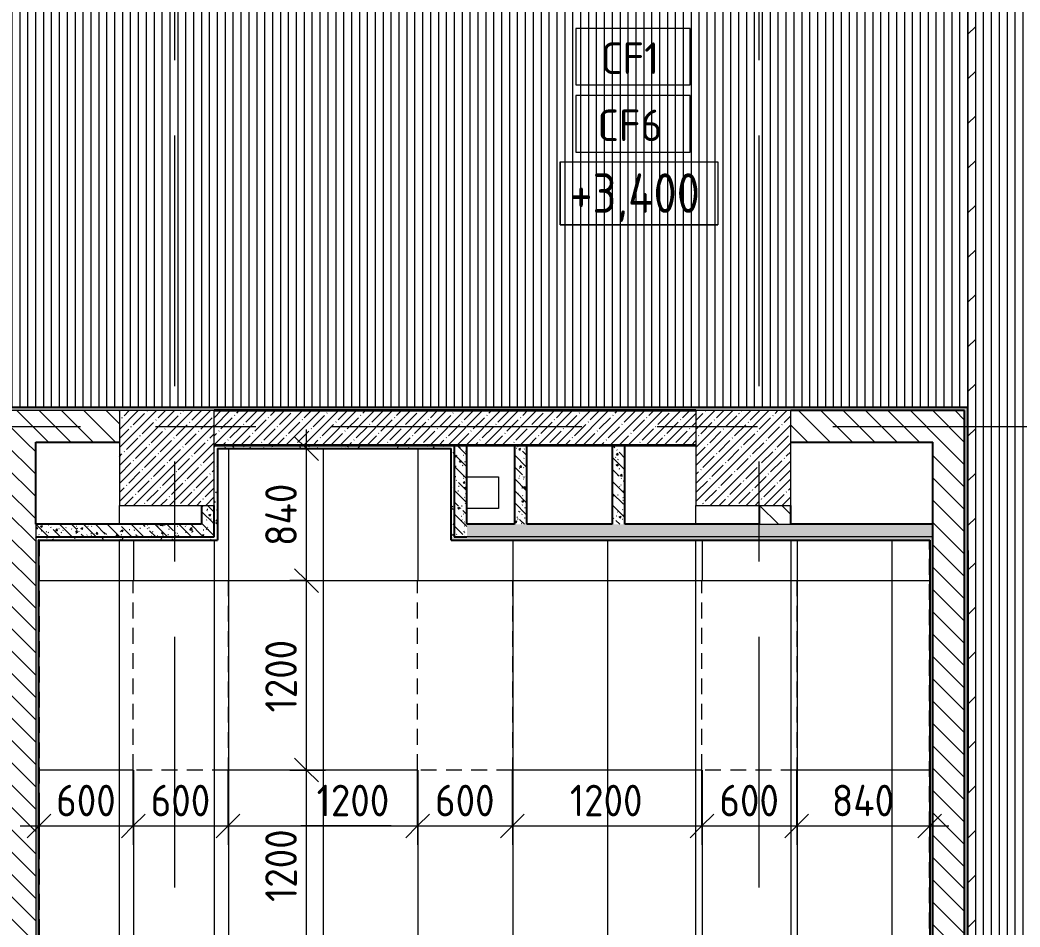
# Model space of a CAD drawing. Header units: millimetres. Extents: x -2911 to 191903, y -8553 to 29000.
# Drawn here: x 24930 to 31261, y 4630 to 10374 of the extents above; entities that cross this region are included whole.
import ezdxf

# ---------------------------------------------------------------- set-up
doc = ezdxf.new("R2010")
doc.units = ezdxf.units.MM
doc.linetypes.add('200_ШТРИХ__ш1_п0_6_', pattern=[160, 100, -60])
doc.linetypes.add('Осевая', pattern=[3175, 635, -476.25, 1587.5, -476.25])
for name, color, linetype, lineweight in [('A-ANNO-DIMS', 7, 'Continuous', 9), ('A-ANNO-DIMS-100', 7, 'Continuous', 9), ('A-CLNG', 7, 'Continuous', 9), ('A-CLNG-IDEN', 7, 'Continuous', 9), ('A-CLNG-PATT', 7, 'Continuous', 9), ('A-DETL', 7, 'Continuous', 9), ('A-DETL-MBND', 7, '200_ШТРИХ__ш1_п0_6_', 9), ('A-FLOR', 7, 'Continuous', 9), ('A-FLOR-PATT', 7, 'Continuous', 9), ('A-WALL', 7, 'Continuous', 9), ('G-ANNO-DIMS', 7, 'Continuous', 9), ('I-WALL', 7, 'Continuous', 9), ('S-COLS', 7, 'Continuous', 9), ('Оси-2', 7, 'Осевая', 9)]:
    doc.layers.add(name, color=color, linetype=linetype, lineweight=lineweight)
for name, color, linetype, lineweight, true_color in [('A-DETL-GENF-2', 7, 'Continuous', 9, 0x004000), ('A-WALL-1', 7, 'Continuous', 25, 0x3c3c3c), ('A-WALL-2', 7, 'Continuous', 35, 0x3c3c3c), ('A-WALL-FNSH-2', 7, 'Continuous', 13, 0x3c3c3c)]:
    doc.layers.add(name, color=color, linetype=linetype, lineweight=lineweight, true_color=true_color)
doc.styles.add('GOST Common', font='GOST_Common.ttf', dxfattribs={"width": 0.9, "height": 250})
doc.styles.add('GOST Common_1', font='GOST_Common.ttf', dxfattribs={"height": 200})
doc.styles.add('ISOCPEUR_1', font='isocpeur.ttf', dxfattribs={"width": 0.9, "height": 200})
doc.dimstyles.new('ISO-2_0_0_9К_Средний_округл2', dxfattribs={"dimscale": 304.8, "dimtxt": 199.196235, "dimasz": 0.492126, "dimexe": 0.393701, "dimexo": 0, "dimgap": 0, "dimtad": 1, "dimdec": 0, "dimrnd": 10, "dimzin": 0, "dimdsep": 46, "dimtxsty": 'ISOCPEUR_1', "dimblk1": 'OBLIQUE', "dimblk2": 'OBLIQUE', "dimsah": 1, "dimcen": 0.09, "dimdle": 0.393701, "dimazin": 0, "dimtfac": 1, "dimtdec": 4, "dimtix": 1, "dimtmove": 0, "dimatfit": 3, "dimfxl": 1, "dimtvp": 1, "dimtolj": 1, "dimtzin": 0, "dimarcsym": 2})
doc.dimstyles.new('ISO-2_0_0_9К_Средний_округл2_1', dxfattribs={"dimscale": 304.8, "dimtxt": 199.196235, "dimasz": 0.492126, "dimexe": 0.393701, "dimexo": 0, "dimgap": 0, "dimtad": 1, "dimdec": 0, "dimrnd": 10, "dimzin": 0, "dimdsep": 46, "dimtxsty": 'ISOCPEUR_1', "dimblk1": 'OBLIQUE', "dimblk2": 'OBLIQUE', "dimsah": 1, "dimcen": 0.09, "dimdle": 0.393701, "dimazin": 0, "dimtfac": 1, "dimtdec": 4, "dimtix": 1, "dimtmove": 1, "dimatfit": 3, "dimfxl": 1, "dimtvp": 1, "dimtolj": 1, "dimtzin": 0, "dimarcsym": 2})
pattern_1 = [(135, (0, 0), (-70.71068, -70.71068), [])]
pattern_2 = [(135, (0, 0), (-75.43415, -75.43415), [106.68, -17.78, 3.556, -17.78]), (135, (0, 75.39), (-75.43415, -75.43415), []), (50, (0, 0), (127.5292, -11.15758), [13.335, -146.685]), (355, (0, 0), (-24.66966, 133.74), [10.668, -117.348]), (100.451, (10.63, -0.93), (102.85973, 122.5818), [11.333, -124.663]), (46.184, (0, 35.56), (189.75516, -29.4304), [20.002, -220.027]), (96.636, (15.81, 33.1), (166.1822, 173.1996), [17, -186.995]), (351.184, (0, 35.56), (166.1839, 173.1976), [16.002, -176.022]), (21, (17.78, 26.67), (106.13027, -71.58603), [13.335, -146.685]), (326, (17.78, 26.67), (43.2619, 128.93175), [10.668, -117.348]), (71.451, (26.62, 20.7), (149.39198, 57.34505), [11.333, -124.663]), (37.5, (0, 0), (2.16223, 59.18836), [3.353, -112.573, 3.353, -115.773, -117.793]), (37.5, (0, 0), (2.16223, 59.18836), [-235.052, 3.353, -114.44]), (7.5, (0, 0), (46.77386, 70.12615), [3.353, -64.567, 3.353, -109.906, -44.894]), (7.5, (0, 0), (46.77386, 70.12615), [-181.178, 3.353, -41.542]), (327.5, (-39.65, 0), (94.91367, -4.01009), [3.353, -41.097, 3.353, -135.331, -184.023]), (327.5, (-39.65, 0), (94.91367, -4.01009), [-183.134, 3.353, -180.67]), (317.5, (-57.43, 0), (103.69057, 17.79882), [3.353, -54.432, 3.353, -88.748, -130.683]), (317.5, (-57.43, 0), (103.69057, 17.79882), [-149.885, 3.353, -127.33])]
pattern_3 = [(0, (0, 0), (121.92, 30.48), [10.058, -81.382, 10.058, -81.382, -487.68]), (0, (0, 0), (121.92, 30.48), [-182.88, 10.058, -172.822, 10.058, -81.382, -213.36]), (0, (0, 0), (121.92, 30.48), [-457.2, 10.058, -50.902, 10.058, -142.342]), (120, (45.72, 15.24), (-87.356454, 90.345817), [10.058, -81.382, 10.058, -81.382, -487.68]), (120, (45.72, 15.24), (-87.356454, 90.345817), [-182.88, 10.058, -172.822, 10.058, -81.382, -213.36]), (120, (45.72, 15.24), (-87.356454, 90.345817), [-457.2, 10.058, -50.902, 10.058, -142.342]), (240, (60.96, 76.2), (-34.563546, -120.825817), [10.058, -81.382, 10.058, -81.382, -487.68]), (240, (60.96, 76.2), (-34.563546, -120.825817), [-182.88, 10.058, -172.822, 10.058, -81.382, -213.36]), (240, (60.96, 76.2), (-34.563546, -120.825817), [-457.2, 10.058, -50.902, 10.058, -142.342])]
pattern_4 = [(270, (25051, 3224), (600, 4e-14), []), (0, (25051, 3224), (0, 1200), [])]

# ---------------------------------------------------------------- blocks, each defined once
blk = doc.blocks.new('BSC_Колонна _Прямоугольная - 600х600-23286269-План потолков с обозначением видов отделки и геометрии 2 этажа в осях 1-12')
at = {"layer": 'S-COLS'}
h = blk.add_hatch(dxfattribs=at)
h.set_pattern_fill('FP_1', color=256, style=0, pattern_type=2)
h.set_pattern_definition([(45, (-29509.74, -7600), (-57.02463, 57.02463), []), (45, (-29452.72, -7600), (-57.02463, 57.02463), [100.806, -20.161, 3.353, -16.808])])
h.paths.add_polyline_path([(-300, -300), (300, -300), (300, 300), (-300, 300), (-300, 167.3)])
for p, q in [((300, 300), (-300, 300)), ((-300, 300), (-300, -300)), ((300, -300), (300, 300)), ((-300, -300), (300, -300))]:
    blk.add_line(p, q, dxfattribs=at)
blk = doc.blocks.new('BSC_Колонна _Прямоугольная - 600х600-V5-План потолков с обозначением видов отделки и геометрии 2 этажа в осях 1-12')
at = {"layer": 'S-COLS'}
h = blk.add_hatch(dxfattribs=at)
h.set_pattern_fill('FP_5', color=256, style=0, pattern_type=2)
h.set_pattern_definition([(45, (-25860, -7600), (-57.02463, 57.02463), []), (45, (-25802.975, -7600), (-57.02463, 57.02463), [100.806, -20.161, 3.353, -16.808])])
h.paths.add_polyline_path([(-300, -300), (300, -300), (300, 300), (-300, 300), (-300, 167.3)])
for p, q in [((300, 300), (-300, 300)), ((-300, 300), (-300, -300)), ((300, -300), (300, 300)), ((-300, -300), (300, -300))]:
    blk.add_line(p, q, dxfattribs=at)
blk = doc.blocks.new('DIMBLOCK47-План потолков с обозначением видов отделки и геометрии 2 этажа в осях 1-12')
at = {"layer": 'A-ANNO-DIMS-100', "lineweight": 20}
for p, q in [((26744.2, 5624), (26669.2, 5699)), ((26744.2, 5624), (26819.2, 5549)), ((26744.2, 4424), (26669.2, 4499)), ((26744.2, 4424), (26819.2, 4349))]:
    blk.add_line(p, q, dxfattribs=at)
at = {"layer": 'A-ANNO-DIMS-100'}
for p, q in [((26638.2, 5624), (26864.2, 5624)), ((26744.2, 5624), (26638.2, 5624)), ((26744.2, 4424), (26744.2, 5624)), ((26638.2, 4424), (26864.2, 4424)), ((26744.2, 4424), (26638.2, 4424))]:
    blk.add_line(p, q, dxfattribs=at)
at = {"layer": 'A-ANNO-DIMS-100', "color": 0, "insert": (26483, 4788.4), "char_height": 200, "width": 565.411, "attachment_point": 1, "rotation": 90, "line_spacing_factor": 1.149209, "style": 'ISOCPEUR_1'}
blk.add_mtext('1200', dxfattribs=at)
blk = doc.blocks.new('_Oblique')
at = {"color": 0, "linetype": 'ByBlock', "lineweight": -2}
blk.add_line((-0.5, -0.5), (0.5, 0.5), dxfattribs=at)
blk = doc.blocks.new('DIMBLOCK48-План потолков с обозначением видов отделки и геометрии 2 этажа в осях 1-12')
at = {"layer": 'A-ANNO-DIMS-100', "lineweight": 20}
for p, q in [((26744.2, 6824), (26669.2, 6899)), ((26744.2, 6824), (26819.2, 6749)), ((26744.2, 5624), (26669.2, 5699)), ((26744.2, 5624), (26819.2, 5549))]:
    blk.add_line(p, q, dxfattribs=at)
at = {"layer": 'A-ANNO-DIMS-100'}
for p, q in [((26638.2, 6824), (26864.2, 6824)), ((26744.2, 6824), (26638.2, 6824)), ((26744.2, 5624), (26744.2, 6824)), ((26638.2, 5624), (26864.2, 5624)), ((26744.2, 5624), (26638.2, 5624))]:
    blk.add_line(p, q, dxfattribs=at)
at = {"layer": 'A-ANNO-DIMS-100', "color": 0, "insert": (26483, 5988.4), "char_height": 200, "width": 565.411, "attachment_point": 1, "rotation": 90, "line_spacing_factor": 1.149209, "style": 'ISOCPEUR_1'}
blk.add_mtext('1200', dxfattribs=at)
blk = doc.blocks.new('DIMBLOCK49-План потолков с обозначением видов отделки и геометрии 2 этажа в осях 1-12')
at = {"layer": 'A-ANNO-DIMS-100', "lineweight": 20}
for p, q in [((26744.2, 7660), (26669.2, 7735)), ((26744.2, 7660), (26819.2, 7585)), ((26744.2, 6824), (26669.2, 6899)), ((26744.2, 6824), (26819.2, 6749))]:
    blk.add_line(p, q, dxfattribs=at)
at = {"layer": 'A-ANNO-DIMS-100'}
for p, q in [((26744.2, 6824), (26744.2, 7780)), ((26638.2, 7660), (26864.2, 7660)), ((26744.2, 7660), (26638.2, 7660)), ((26638.2, 6824), (26864.2, 6824)), ((26744.2, 6824), (26638.2, 6824))]:
    blk.add_line(p, q, dxfattribs=at)
at = {"layer": 'A-ANNO-DIMS-100', "color": 0, "insert": (26483, 7042.8), "char_height": 200, "width": 478.071, "attachment_point": 1, "rotation": 90, "line_spacing_factor": 1.149209, "style": 'ISOCPEUR_1'}
blk.add_mtext('840', dxfattribs=at)
blk = doc.blocks.new('М_потолков - Марка_ Имя типа-25382930-План потолков с обозначением видов отделки и геометрии 2 этажа в осях 1-12')
at = {"layer": 'A-CLNG-IDEN'}
for p, q in [((3.625, 1.984375), (-3.625, 1.984375)), ((-3.625, 1.984375), (-3.625, -1.59375)), ((3.625, -1.59375), (3.625, 1.984375)), ((-3.625, -1.59375), (3.625, -1.59375))]:
    blk.add_line(p, q, dxfattribs=at)
blk = doc.blocks.new('Высотные отметки - 10х4_h_-17668695-План потолков с обозначением видов отделки и геометрии 2 этажа в осях 1-12')
at = {"layer": 'G-ANNO-DIMS'}
for p, q in [((-5, 4), (-5, 0)), ((5, 4), (-5, 4)), ((5, 4), (-5, 4)), ((-5, 4), (-5, 0)), ((5, 4), (5, 0)), ((5, 0), (5, 4)), ((5, 0), (-5, 0)), ((-5, 0), (5, 0))]:
    blk.add_line(p, q, dxfattribs=at)
blk = doc.blocks.new('DIMBLOCK71-План потолков с обозначением видов отделки и геометрии 2 этажа в осях 1-12')
at = {"layer": 'A-ANNO-DIMS-100'}
for p, q in [((25647.3, 5624.1), (25647.3, 5149.5)), ((25647.3, 5269.5), (25647.3, 5624.1)), ((25051, 5375.6), (25051, 5149.5)), ((25051, 5269.5), (25051, 5375.6)), ((24931, 5269.5), (25647.3, 5269.5))]:
    blk.add_line(p, q, dxfattribs=at)
at = {"layer": 'A-ANNO-DIMS-100', "lineweight": 20}
for p, q in [((25051, 5269.5), (25126, 5344.5)), ((25647.3, 5269.5), (25722.3, 5344.5)), ((25051, 5269.5), (24976, 5194.5)), ((25647.3, 5269.5), (25572.3, 5194.5))]:
    blk.add_line(p, q, dxfattribs=at)
at = {"layer": 'A-ANNO-DIMS-100', "color": 0, "insert": (25159.5, 5530.8), "char_height": 200, "width": 455.087, "attachment_point": 1, "line_spacing_factor": 1.149209, "style": 'ISOCPEUR_1'}
blk.add_mtext('600', dxfattribs=at)
blk = doc.blocks.new('DIMBLOCK72-План потолков с обозначением видов отделки и геометрии 2 этажа в осях 1-12')
at = {"layer": 'A-ANNO-DIMS-100'}
for p, q in [((25647.3, 5624.1), (25647.3, 5149.5)), ((25647.3, 5269.5), (25647.3, 5624.1)), ((26247.3, 5624.1), (26247.3, 5149.5)), ((26247.3, 5269.5), (26247.3, 5624.1)), ((25647.3, 5269.5), (26247.3, 5269.5))]:
    blk.add_line(p, q, dxfattribs=at)
at = {"layer": 'A-ANNO-DIMS-100', "lineweight": 20}
for p, q in [((25647.3, 5269.5), (25722.3, 5344.5)), ((26247.3, 5269.5), (26322.3, 5344.5)), ((25647.3, 5269.5), (25572.3, 5194.5)), ((26247.3, 5269.5), (26172.3, 5194.5))]:
    blk.add_line(p, q, dxfattribs=at)
at = {"layer": 'A-ANNO-DIMS-100', "color": 0, "insert": (25757.7, 5530.8), "char_height": 200, "width": 455.087, "attachment_point": 1, "line_spacing_factor": 1.149209, "style": 'ISOCPEUR_1'}
blk.add_mtext('600', dxfattribs=at)
blk = doc.blocks.new('DIMBLOCK73-План потолков с обозначением видов отделки и геометрии 2 этажа в осях 1-12')
at = {"layer": 'A-ANNO-DIMS-100'}
for p, q in [((26247.3, 5624.1), (26247.3, 5149.5)), ((26247.3, 5269.5), (26247.3, 5624.1)), ((27447.3, 5624.1), (27447.3, 5149.5)), ((27447.3, 5269.5), (27447.3, 5624.1)), ((26247.3, 5269.5), (27447.3, 5269.5)), ((26708.4, 5269.5), (26847.3, 5269.5)), ((27279.6, 5269.5), (26708.4, 5269.5))]:
    blk.add_line(p, q, dxfattribs=at)
at = {"layer": 'A-ANNO-DIMS-100', "lineweight": 20}
for p, q in [((26247.3, 5269.5), (26322.3, 5344.5)), ((27447.3, 5269.5), (27522.3, 5344.5)), ((26247.3, 5269.5), (26172.3, 5194.5)), ((27447.3, 5269.5), (27372.3, 5194.5))]:
    blk.add_line(p, q, dxfattribs=at)
at = {"layer": 'A-ANNO-DIMS-100', "color": 0, "insert": (26808.4, 5530.8), "char_height": 200, "width": 565.411, "attachment_point": 1, "line_spacing_factor": 1.149209, "style": 'ISOCPEUR_1'}
blk.add_mtext('1200', dxfattribs=at)
blk = doc.blocks.new('DIMBLOCK74-План потолков с обозначением видов отделки и геометрии 2 этажа в осях 1-12')
at = {"layer": 'A-ANNO-DIMS-100'}
for p, q in [((27447.3, 5624.1), (27447.3, 5149.5)), ((27447.3, 5269.5), (27447.3, 5624.1)), ((28047.3, 5624.1), (28047.3, 5149.5)), ((28047.3, 5269.5), (28047.3, 5624.1)), ((27447.3, 5269.5), (28047.3, 5269.5))]:
    blk.add_line(p, q, dxfattribs=at)
at = {"layer": 'A-ANNO-DIMS-100', "lineweight": 20}
for p, q in [((27447.3, 5269.5), (27522.3, 5344.5)), ((28047.3, 5269.5), (28122.3, 5344.5)), ((27447.3, 5269.5), (27372.3, 5194.5)), ((28047.3, 5269.5), (27972.3, 5194.5))]:
    blk.add_line(p, q, dxfattribs=at)
at = {"layer": 'A-ANNO-DIMS-100', "color": 0, "insert": (27557.7, 5530.8), "char_height": 200, "width": 455.087, "attachment_point": 1, "line_spacing_factor": 1.149209, "style": 'ISOCPEUR_1'}
blk.add_mtext('600', dxfattribs=at)
blk = doc.blocks.new('DIMBLOCK75-План потолков с обозначением видов отделки и геометрии 2 этажа в осях 1-12')
at = {"layer": 'A-ANNO-DIMS-100'}
for p, q in [((28047.3, 5624.1), (28047.3, 5149.5)), ((28047.3, 5269.5), (28047.3, 5624.1)), ((29247.3, 5624.1), (29247.3, 5149.5)), ((29247.3, 5269.5), (29247.3, 5624.1)), ((28047.3, 5269.5), (29247.3, 5269.5))]:
    blk.add_line(p, q, dxfattribs=at)
at = {"layer": 'A-ANNO-DIMS-100', "lineweight": 20}
for p, q in [((28047.3, 5269.5), (28122.3, 5344.5)), ((29247.3, 5269.5), (29322.3, 5344.5)), ((28047.3, 5269.5), (27972.3, 5194.5)), ((29247.3, 5269.5), (29172.3, 5194.5))]:
    blk.add_line(p, q, dxfattribs=at)
at = {"layer": 'A-ANNO-DIMS-100', "color": 0, "insert": (28411.7, 5530.8), "char_height": 200, "width": 565.411, "attachment_point": 1, "line_spacing_factor": 1.149209, "style": 'ISOCPEUR_1'}
blk.add_mtext('1200', dxfattribs=at)
blk = doc.blocks.new('DIMBLOCK76-План потолков с обозначением видов отделки и геометрии 2 этажа в осях 1-12')
at = {"layer": 'A-ANNO-DIMS-100'}
for p, q in [((29247.3, 5624.1), (29247.3, 5149.5)), ((29247.3, 5269.5), (29247.3, 5624.1)), ((29847.3, 5624.1), (29847.3, 5149.5)), ((29847.3, 5269.5), (29847.3, 5624.1)), ((29247.3, 5269.5), (29847.3, 5269.5))]:
    blk.add_line(p, q, dxfattribs=at)
at = {"layer": 'A-ANNO-DIMS-100', "lineweight": 20}
for p, q in [((29247.3, 5269.5), (29322.3, 5344.5)), ((29847.3, 5269.5), (29922.3, 5344.5)), ((29247.3, 5269.5), (29172.3, 5194.5)), ((29847.3, 5269.5), (29772.3, 5194.5))]:
    blk.add_line(p, q, dxfattribs=at)
at = {"layer": 'A-ANNO-DIMS-100', "color": 0, "insert": (29357.7, 5530.8), "char_height": 200, "width": 455.087, "attachment_point": 1, "line_spacing_factor": 1.149209, "style": 'ISOCPEUR_1'}
blk.add_mtext('600', dxfattribs=at)
blk = doc.blocks.new('DIMBLOCK77-План потолков с обозначением видов отделки и геометрии 2 этажа в осях 1-12')
at = {"layer": 'A-ANNO-DIMS-100'}
for p, q in [((29847.3, 5624.1), (29847.3, 5149.5)), ((29847.3, 5269.5), (29847.3, 5624.1)), ((30690, 5375.6), (30690, 5149.5)), ((30690, 5269.5), (30690, 5375.6)), ((29847.3, 5269.5), (30810, 5269.5))]:
    blk.add_line(p, q, dxfattribs=at)
at = {"layer": 'A-ANNO-DIMS-100', "lineweight": 20}
for p, q in [((29847.3, 5269.5), (29922.3, 5344.5)), ((30690, 5269.5), (30765, 5344.5)), ((29847.3, 5269.5), (29772.3, 5194.5)), ((30690, 5269.5), (30615, 5194.5))]:
    blk.add_line(p, q, dxfattribs=at)
at = {"layer": 'A-ANNO-DIMS-100', "color": 0, "insert": (30069.5, 5530.8), "char_height": 200, "width": 478.071, "attachment_point": 1, "line_spacing_factor": 1.149209, "style": 'ISOCPEUR_1'}
blk.add_mtext('840', dxfattribs=at)

msp = doc.modelspace()

# ---------------------------------------------------------------- hatches: boundary and pattern name
at = {"layer": 'A-CLNG-PATT'}
h = msp.add_hatch(dxfattribs=at)
h.set_pattern_fill('FP_51', color=256, style=0, pattern_type=2)
h.set_pattern_definition([(90, (29280.914, 12844.014), (-50, 3e-15), [])])
h.paths.add_polyline_path([(31194.7, 141), (31194.8, 141), (31194.7, 176.4), (31330, 141), (32989, 141), (32989, 521), (33631, 521), (33631, 141), (35469, 141), (35469, 521), (35911, 521), (35911, 141), (37969, 141), (37969, 421), (38249, 421), (38249, 5249), (37189, 5249), (37189, 7921), (38490, 7921), (38490, 10679), (37969, 10679), (37969, 11221), (38249, 11221), (38249, 14980), (34231, 14980), (34231, 13759), (20231, 13759), (20231, 10880), (20250, 10880), (20250, 7921), (30931, 7921), (30931, 535.4), (30966.1, 404.8), (30931, 404.7), (30931, 141), (30980.9, 141)])
h.paths.add_polyline_path([(33310, 7089.7), (33226.1, 7097), (33150, 7115.7), (33076.9, 7146.2), (33010, 7187.3), (32945.2, 7243.8), (32894.7, 7304.1), (32854.7, 7370), (32823.3, 7448.3), (32805.7, 7524), (32799.9, 7601.7), (32807, 7683.9), (32825.7, 7760), (32856.2, 7833.1), (32898, 7900.9), (32949.9, 7961.4), (33015.6, 8016.2), (33082.3, 8056.3), (33157.6, 8086.6), (33233.6, 8104.3), (33311.6, 8110.1), (33393.9, 8103), (33470, 8084.3), (33546.9, 8051.4), (33613.1, 8010.1), (33673.8, 7957.3), (33726.5, 7894), (33766.5, 7827.3), (33795.9, 7755), (33814.1, 7678.9), (33820.3, 7600), (33813, 7516.1), (33794.3, 7440), (33763.8, 7366.9), (33722, 7299.1), (33665.4, 7234.6), (33606.1, 7184.9), (33539.6, 7144.5), (33467.4, 7114.6), (33382.8, 7095.5), (33310.5, 7089.8)])
h.paths.add_polyline_path([(33310, 7090.7), (33391.3, 7097.4), (33467.7, 7115.8), (33546.5, 7149.5), (33612.6, 7190.8), (33671.7, 7241.8), (33723.3, 7302.8), (33766.4, 7375.2), (33795.6, 7447.7), (33813.3, 7524), (33819.2, 7600.9), (33812.9, 7680.2), (33794.2, 7757.7), (33763.5, 7831.7), (33721.1, 7900.4), (33664.5, 7964.9), (33608.7, 8012.4), (33534.4, 8056.6), (33463.3, 8085.3), (33382.8, 8103.5), (33308.9, 8109.2), (33230.2, 8103), (33152.3, 8084.2), (33078.3, 8053.5), (33010, 8011.4), (32949.2, 7959.3), (32894.4, 7893.5), (32854.2, 7826.3), (32824.7, 7753.4), (32806.9, 7678.1), (32800.7, 7600), (32808.5, 7514.2), (32826.1, 7441.6), (32856.5, 7368.3), (32898.5, 7300.1), (32950.7, 7239.2), (33013.4, 7186.3), (33082.9, 7144.6), (33158.8, 7114.2), (33235.1, 7096.6), (33309.5, 7090.8)])
h.paths.add_polyline_path([(33310, 7100), (33230.2, 7106.5), (33152.3, 7125.8), (33077.1, 7158.1), (33010.7, 7200.1), (32956.4, 7246.4), (32902, 7311.7), (32863.3, 7375.9), (32834.4, 7445.9), (32816.1, 7522.1), (32810, 7600), (32816.5, 7679.7), (32835.7, 7757.4), (32867.1, 7831.2), (32910.1, 7899.3), (32956.4, 7953.6), (33020.4, 8007.1), (33083, 8045.5), (33155.5, 8075.5), (33231.8, 8093.8), (33310, 8100), (33389.8, 8093.5), (33467.7, 8074.2), (33541.7, 8042.6), (33609.3, 7999.9), (33664.5, 7952.4), (33714.5, 7893.9), (33757.8, 7821.5), (33785.5, 7754.5), (33803.8, 7678.2), (33810, 7599.9), (33803.5, 7520.3), (33783.9, 7441.5), (33752.9, 7368.8), (33709.9, 7300.7), (33663.6, 7246.4), (33603.9, 7195.5), (33534.4, 7153.4), (33458.2, 7123), (33382.8, 7105.7), (33310.1, 7100)])
at = {"layer": 'A-DETL-GENF-2'}
h = msp.add_hatch(dxfattribs=at)
h.set_pattern_fill('FP_56', color=256, style=0, pattern_type=2)
h.set_pattern_definition([(45, (0, 0), (-141.4214, 141.4214), [])])
h.paths.add_polyline_path([(30966.1, 140), (30980.9, 140), (30980.9, 13780), (30931, 13780), (30931, 535.4), (30966.1, 404.8), (30931, 404.7), (30931, 140)])
at = {"layer": 'A-DETL-MBND'}
h = msp.add_hatch(dxfattribs=at)
h.set_pattern_fill('FP_45', color=256, style=0, pattern_type=2)
h.set_pattern_definition(pattern_4)
h.paths.add_polyline_path([(30047.6, 521), (30690, 521), (30690, 7080), (29809.7, 7080), (29809.7, 6824.1), (29847.3, 6824.1), (29847.3, 5624.1), (29809.7, 5624.1), (29809.7, 4424.1), (29847.3, 4424.1), (29847.3, 3224.1), (29809.7, 3224.1), (29809.7, 2024.1), (29847.3, 2024.1), (29847.3, 824.1), (29809.7, 824.1), (29809.7, 521), (29830.7, 521)])
h.paths.add_polyline_path([(28834.9, 521), (29209.7, 521), (29209.7, 7080), (27660, 7080), (27659, 7660), (26180, 7659), (26180, 7080), (26160, 7080), (26160, 6824.1), (26247.3, 6824.1), (26247.3, 5624.1), (26160, 5624.1), (26160, 4424.1), (26247.3, 4424.1), (26247.3, 3224.1), (26160, 3224.1), (26160, 2024.1), (26247.3, 2024.1), (26247.3, 824.1), (26160, 824.1), (26160, 521), (26430, 521)])
h.paths.add_polyline_path([(25560, 521), (25560, 7080), (25050, 7080), (25050.8, 1224), (25087.1, 1088.8), (25050, 1088.7), (25050, 521), (25196.5, 521)])
h.paths.add_polyline_path([(25315.8, 787.9), (25315.7, 860.4), (25450.1, 824)])
h.paths.add_polyline_path([(28047.3, 824.1), (27447.3, 824.1), (27447.3, 2024.1), (28047.3, 2024.1)])
h.paths.add_polyline_path([(28047.3, 3224.1), (27447.3, 3224.1), (27447.3, 4424.1), (28047.3, 4424.1), (28047.3, 3845.2)])
h.paths.add_polyline_path([(27447.3, 5624.1), (27447.3, 6824.1), (28047.3, 6824.1), (28047.3, 5624.1)])
h = msp.add_hatch(dxfattribs=at)
h.set_pattern_fill('FP_45', color=256, style=0, pattern_type=2)
h.set_pattern_definition(pattern_4)
h.paths.add_polyline_path([(29809.7, 521), (29809.7, 824.1), (29247.3, 824.1), (29247.3, 2024.1), (29809.7, 2024.1), (29809.7, 3224.1), (29247.3, 3224.1), (29247.3, 4424.1), (29809.7, 4424.1), (29809.7, 5624.1), (29247.3, 5624.1), (29247.3, 6824.1), (29809.7, 6824.1), (29809.7, 7080), (29209.7, 7080), (29209.7, 521), (29211.6, 521)])
h.paths.add_polyline_path([(25561.9, 521), (26160, 521), (26160, 824.1), (25647.3, 824.1), (25647.3, 2024.1), (26160, 2024.1), (26160, 3224.1), (25647.3, 3224.1), (25647.3, 4424.1), (26160, 4424.1), (26160, 5624.1), (25647.3, 5624.1), (25647.3, 6824.1), (26160, 6824.1), (26160, 7080), (25560, 7080), (25560, 521)])
at = {"layer": 'A-FLOR-PATT'}
h = msp.add_hatch(color=256, dxfattribs=at)
h.paths.add_polyline_path([(33631, 140), (33631, 141), (33630, 521), (33630, 520), (33630, 140)])
h.paths.add_polyline_path([(37324.3, 140), (37970, 141), (37970, 420), (38250, 421), (38249, 5250), (37190, 5250), (37190, 7920), (37189, 7920), (37190, 5249), (38249, 5249), (38249, 421), (37969, 420), (37969, 141), (35911, 141), (35910, 521), (35910, 519.9), (35911, 140), (36186.5, 140)])
h.paths.add_polyline_path([(32990, 140), (32990, 520), (32989, 520), (32989, 141), (32989.9, 140)])
h.paths.add_polyline_path([(30930, 140), (30931, 141), (30930, 140.8)])
h.paths.add_polyline_path([(30931, 535.4), (30931, 7921), (30930, 7920), (30930, 539.1)])
h.paths.add_polyline_path([(33010, 7200.7), (33010, 7201), (33002.5, 7207.1)])
h.paths.add_polyline_path([(33610, 7300.1), (33618.4, 7307.6), (33663.3, 7363.8), (33698.1, 7426.8), (33721.8, 7494.8), (33733.6, 7565.8), (33732.9, 7640.2), (33720.9, 7708.7), (33696.6, 7776.5), (33661.3, 7839.2), (33615.9, 7895.1), (33610, 7900), (33610, 7307.6)])
h.paths.add_polyline_path([(33010, 7301.1), (33009.9, 7898.9), (32979.1, 7866.7), (32938.8, 7807), (32909.2, 7741.4), (32890.8, 7668.6), (32884.7, 7600), (32810, 7599.8), (32810.3, 7595.7), (32885, 7596.4), (32892.4, 7522.1), (32910.4, 7455.2), (32940.6, 7389.8), (32983.5, 7328.3), (33007, 7304.1)])
h.paths.add_polyline_path([(20010, 7920), (20093, 7921), (20093, 10880), (19989, 10879), (19989, 8313.4), (19990.8, 8320), (20027.1, 8184.8), (19989, 8184.7), (19989, 7921), (19989, 7920)])
h.paths.add_polyline_path([(20110, 7920), (20150, 7921), (20150, 7930), (20110, 7930), (20110, 7920.4)])
h.paths.add_polyline_path([(130, 8520), (131, 8521), (131, 10599), (130, 10599), (130, 8521)])
h.paths.add_polyline_path([(38270, 10679), (37970, 10680), (37970.5, 11220), (38250, 11221), (38249, 11221), (37969, 11220), (37970, 10679), (37994.1, 10679)])
h.paths.add_polyline_path([(20110, 10870), (20150, 10870), (20150, 10880), (20110, 10879)])
h.paths.add_polyline_path([(13690.3, 10879), (13690.3, 10897.8), (13674.3, 10897.8), (13675.1, 10879)])
h.paths.add_polyline_path([(940.9, 10879), (4281, 10880), (4280, 10880), (546, 10879)])
h.paths.add_polyline_path([(6780, 10880), (6781, 10880), (6780, 10897.8)])
h.paths.add_polyline_path([(20230, 10880), (20231, 10880), (20231, 13759), (20230, 13759), (20230, 10890)])
h.paths.add_polyline_path([(13674.3, 11397.8), (13690.3, 11397.8), (13690.3, 14600), (13674.3, 14600), (13674.3, 11421)])
h.paths.add_polyline_path([(4280, 11397.8), (4281, 11397.8), (4281, 13999), (6781, 14000), (6780, 14000), (4280, 13999), (4280, 11421)])
h.paths.add_polyline_path([(6781, 11397.8), (6780, 11421), (6780, 11420), (6780, 11397.8)])
h.paths.add_polyline_path([(34231, 13759), (34230, 13760), (34230, 13759)])
h.paths.add_polyline_path([(34231, 17850), (34230, 17871), (33631, 17872.1), (33632, 17870), (34230, 17869.5), (34230, 17850)])
h.paths.add_polyline_path([(34561, 23379), (37640, 23379), (37640, 23400), (37630, 23399), (37630, 23380), (34561, 23380)])
at = {"layer": 'I-WALL'}
h = msp.add_hatch(dxfattribs=at)
h.set_pattern_fill('FP_40', color=256, style=0, pattern_type=2)
h.set_pattern_definition(pattern_3)
h.paths.add_polyline_path([(30930, 7900), (30930, 7920), (20210, 7920), (20210, 7900), (30910, 7900)])
h = msp.add_hatch(dxfattribs=at)
h.set_pattern_fill('FP_8', color=256, style=0, pattern_type=2)
h.set_pattern_definition(pattern_1)
h.paths.add_polyline_path([(24830, 7700), (25560, 7700), (25560, 7900), (22510, 7900), (22510, 7700), (24810, 7700)])
h = msp.add_hatch(dxfattribs=at)
h.set_pattern_fill('FP_11', color=256, style=0, pattern_type=2)
h.set_pattern_definition([(45, (0, 0), (-57.02463, 57.02463), []), (45, (57.025, 0), (-57.02463, 57.02463), [100.806, -20.161, 3.353, -16.808])])
h.paths.add_polyline_path([(28140, 7680), (29209.7, 7680), (29209.7, 7900), (26160, 7900), (26160, 7680), (28060, 7680)])
h = msp.add_hatch(dxfattribs=at)
h.set_pattern_fill('FP_8', color=256, style=0, pattern_type=2)
h.set_pattern_definition(pattern_1)
h.paths.add_polyline_path([(30710, 7700), (30910, 7700), (30910, 7900), (29809.7, 7900), (29809.7, 7700)])
h = msp.add_hatch(dxfattribs=at)
h.set_pattern_fill('FP_40', color=256, style=0, pattern_type=2)
h.set_pattern_definition(pattern_3)
h.paths.add_polyline_path([(30910, 120), (30930, 120), (30930, 404.8), (30910, 404.7)])
h.paths.add_polyline_path([(30910, 466.1), (30930, 540), (30930, 7900), (30910, 7900), (30910, 540)])
h = msp.add_hatch(dxfattribs=at)
h.set_pattern_fill('FP_8', color=256, style=0, pattern_type=2)
h.set_pattern_definition(pattern_1)
h.paths.add_polyline_path([(24830, 100), (25030, 100), (25030, 1088.8), (25014.6, 1088.7), (25030, 1146.3), (25030, 7700), (24830, 7700), (24830, 140)])
h = msp.add_hatch(dxfattribs=at)
h.set_pattern_fill('FP_40', color=256, style=0, pattern_type=2)
h.set_pattern_definition(pattern_3)
h.paths.add_polyline_path([(26180, 7080), (26180, 7680), (26160, 7680), (26160, 7080)])
h = msp.add_hatch(dxfattribs=at)
h.set_pattern_fill('FP_40', color=256, style=0, pattern_type=2)
h.set_pattern_definition(pattern_3)
h.paths.add_polyline_path([(27660, 7660), (27660, 7680), (26180, 7680), (26180, 7660), (27659, 7660)])
h = msp.add_hatch(dxfattribs=at)
h.set_pattern_fill('FP_40', color=256, style=0, pattern_type=2)
h.set_pattern_definition(pattern_3)
h.paths.add_polyline_path([(27660, 7100), (27680, 7100), (27680, 7680), (27660, 7680), (27660, 7277)])
h = msp.add_hatch(dxfattribs=at)
h.set_pattern_fill('FP_18', color=256, style=0, pattern_type=2)
h.set_pattern_definition(pattern_2)
h.paths.add_polyline_path([(27760, 7100), (27760, 7680), (27680, 7680), (27680, 7100)])
h = msp.add_hatch(dxfattribs=at)
h.set_pattern_fill('FP_18', color=256, style=0, pattern_type=2)
h.set_pattern_definition(pattern_2)
h.paths.add_polyline_path([(28140, 7180), (28140, 7680), (28060, 7680), (28060, 7180)])
h = msp.add_hatch(dxfattribs=at)
h.set_pattern_fill('FP_18', color=256, style=0, pattern_type=2)
h.set_pattern_definition(pattern_2)
h.paths.add_polyline_path([(28759.7, 7180), (28759.7, 7680), (28679.7, 7680), (28679.7, 7180)])
h = msp.add_hatch(dxfattribs=at)
h.set_pattern_fill('FP_8', color=256, style=0, pattern_type=2)
h.set_pattern_definition(pattern_1)
h.paths.add_polyline_path([(30910, 120), (30910, 404.8), (30893.6, 404.7), (30910, 466.1), (30910, 7700), (30710, 7700), (30710, 120)])
h = msp.add_hatch(dxfattribs=at)
h.set_pattern_fill('FP_18', color=256, style=0, pattern_type=2)
h.set_pattern_definition(pattern_2)
h.paths.add_polyline_path([(26160, 7100), (26160, 7300), (26080, 7300), (26080, 7100)])
h = msp.add_hatch(dxfattribs=at)
h.set_pattern_fill('FP_8', color=256, style=0, pattern_type=2)
h.set_pattern_definition(pattern_1)
h.paths.add_polyline_path([(29609.7, 7180), (29809.7, 7180), (29809.7, 7300), (29609.7, 7300)])
h = msp.add_hatch(dxfattribs=at)
h.set_pattern_fill('FP_18', color=256, style=0, pattern_type=2)
h.set_pattern_definition(pattern_2)
h.paths.add_polyline_path([(25196.5, 7100), (26080, 7100), (26080, 7180), (25030, 7180), (25030, 7100)])
h = msp.add_hatch(dxfattribs=at)
h.set_pattern_fill('FP_18', color=256, style=0, pattern_type=2)
h.set_pattern_definition(pattern_2)
h.paths.add_polyline_path([(30690, 7100), (30710, 7100), (30710, 7180), (27760, 7180), (27760, 7100), (28834.9, 7100)])
h = msp.add_hatch(dxfattribs=at)
h.set_pattern_fill('FP_40', color=256, style=0, pattern_type=2)
h.set_pattern_definition(pattern_3)
h.paths.add_polyline_path([(25030, 7080), (26160, 7080), (26160, 7100), (25030, 7100)])
h = msp.add_hatch(dxfattribs=at)
h.set_pattern_fill('FP_40', color=256, style=0, pattern_type=2)
h.set_pattern_definition(pattern_3)
h.paths.add_polyline_path([(30690, 7080), (30690, 7100), (27660, 7100), (27660, 7080), (28834.9, 7080)])
h = msp.add_hatch(dxfattribs=at)
h.set_pattern_fill('FP_40', color=256, style=0, pattern_type=2)
h.set_pattern_definition(pattern_3)
h.paths.add_polyline_path([(30710, 120), (30710, 7100), (30690, 7100), (30690, 120)])
h = msp.add_hatch(dxfattribs=at)
h.set_pattern_fill('FP_40', color=256, style=0, pattern_type=2)
h.set_pattern_definition(pattern_3)
h.paths.add_polyline_path([(25030, 100), (25050, 100), (25050, 1088.8), (25030, 1088.7), (25030, 824)])
h.paths.add_polyline_path([(25030, 1146.3), (25050, 1224), (25050, 7080), (25030, 7080), (25030, 1224)])

# ---------------------------------------------------------------- linework, layer by layer
at = {"layer": 'A-CLNG'}
for p, q in [((20250, 7921), (30931, 7921)), ((30931, 7921), (30931, 535.4))]:
    msp.add_line(p, q, dxfattribs=at)
at = {"layer": 'A-DETL'}
for p, q in [((30931, 13780), (30931, 535.4)), ((30980.9, 140), (30980.9, 13780))]:
    msp.add_line(p, q, dxfattribs=at)
at = {"layer": 'A-DETL-MBND'}
for p, q in [((20250, 7921), (30931, 7921)), ((30931, 7921), (30931, 535.4)), ((27659, 7659), (27659, 7660)), ((27659, 7659), (26180, 7659)), ((25051, 7079), (25051, 1223.1)), ((26180, 7079), (25051, 7079)), ((26180, 7079), (26180, 7080)), ((27659, 7079), (27659, 7080)), ((30689, 7079), (27659, 7079)), ((30689, 141), (30689, 7080)), ((30689, 7080), (30689, 7079)), ((25647.3, 5624.1), (25647.3, 6824.1)), ((25647.3, 6824.1), (26247.3, 6824.1)), ((26247.3, 6824.1), (26247.3, 5624.1)), ((27447.3, 5624.1), (27447.3, 6824.1)), ((27447.3, 6824.1), (28047.3, 6824.1)), ((28047.3, 6824.1), (28047.3, 5624.1)), ((29247.3, 5624.1), (29247.3, 6824.1)), ((29247.3, 6824.1), (29847.3, 6824.1)), ((29847.3, 6824.1), (29847.3, 5624.1)), ((26247.3, 5624.1), (25647.3, 5624.1)), ((28047.3, 5624.1), (27447.3, 5624.1)), ((29847.3, 5624.1), (29247.3, 5624.1))]:
    msp.add_line(p, q, dxfattribs=at)
at = {"layer": 'A-FLOR'}
for p, q in [((27760, 7480), (27959.7, 7480)), ((27959.7, 7480), (27959.7, 7280)), ((25560, 7180), (25560, 7300)), ((25560, 7300), (26080, 7300)), ((29209.7, 7180), (29209.7, 7300)), ((29209.7, 7300), (29609.7, 7300)), ((27959.7, 7280), (27760, 7280)), ((25560, 520), (25560, 7080)), ((26160, 7080), (26160, 520)), ((29209.7, 520), (29209.7, 7080)), ((29809.7, 7080), (29809.7, 520))]:
    msp.add_line(p, q, dxfattribs=at)
at = {"layer": 'A-WALL'}
for p, q in [((25560, 7900), (22510, 7900)), ((25030, 7180), (25030, 1146.3)), ((29609.7, 7180), (29809.7, 7180)), ((30710, 7100), (27760, 7100))]:
    msp.add_line(p, q, dxfattribs=at)
at = {"layer": 'A-WALL-1'}
for p, q in [((30930, 7920), (19726.2, 7920)), ((30930, 539.1), (30930, 7920)), ((30910, 7900), (29809.7, 7900)), ((30910, 466.1), (30910, 7900)), ((25030, 7180), (25030, 7700)), ((25030, 7700), (25560, 7700)), ((26180, 7660), (27660, 7660)), ((26180, 7660), (26180, 7080)), ((27660, 7080), (27660, 7660)), ((27680, 7680), (27680, 7100)), ((27760, 7180), (27760, 7680)), ((28060, 7680), (28060, 7180)), ((28140, 7180), (28140, 7680)), ((28679.7, 7680), (28679.7, 7180)), ((28759.7, 7180), (28759.7, 7680)), ((29809.7, 7700), (30710, 7700)), ((30710, 100), (30710, 7700)), ((26080, 7300), (26080, 7180)), ((26160, 7100), (26160, 7300)), ((29609.7, 7300), (29609.7, 7180)), ((29809.7, 7180), (29809.7, 7300)), ((26080, 7180), (25030, 7180)), ((28060, 7180), (27760, 7180)), ((28679.7, 7180), (28140, 7180)), ((29609.7, 7180), (28759.7, 7180)), ((30710, 7180), (29809.7, 7180)), ((25030, 7100), (26160, 7100)), ((27680, 7100), (27760, 7100)), ((25050, 7080), (26180, 7080)), ((25050, 1221.1), (25050, 7080)), ((27660, 7080), (30690, 7080)), ((30690, 7080), (30690, 120))]:
    msp.add_line(p, q, dxfattribs=at)
at = {"layer": 'A-WALL-2'}
for p, q in [((29209.7, 7900), (26160, 7900)), ((29209.7, 7680), (26160, 7680))]:
    msp.add_line(p, q, dxfattribs=at)
at = {"layer": 'A-WALL-FNSH-2'}
for p, q in [((27659, 7660), (27659, 7080)), ((26181, 7659), (26180, 7659)), ((26181, 7079), (26181, 7659)), ((26180, 7080), (26180, 7079)), ((26180, 7079), (26181, 7079)), ((27659, 7080), (27660, 7080))]:
    msp.add_line(p, q, dxfattribs=at)
at = {"layer": 'G-ANNO-DIMS'}
msp.add_line((28782.9, 9076), (28849, 9076), dxfattribs=at)
at = {"layer": 'I-WALL'}
for p, q in [((30931, 7013.3), (30932, 7013.3)), ((30932, 7013.3), (30932, 5479)), ((30931, 6959.6), (30932, 6959.6)), ((30931, 5479), (30932, 5479))]:
    msp.add_line(p, q, dxfattribs=at)
at = {"layer": 'Оси-2'}
for p, q in [((25910, 593.7), (25910, 24898.1)), ((29610, 593.7), (29610, 24898.1)), ((389, 7800), (35990, 7800))]:
    msp.add_line(p, q, dxfattribs=at)

# ---------------------------------------------------------------- block references
at = {"layer": 'A-CLNG-IDEN', "xscale": 99.99999999999993, "yscale": 99.99999999999993, "zscale": 99.99999999999993}
for p in [(28810.7, 10122.1), (28810.7, 9696.9)]:
    msp.add_blockref('М_потолков - Марка_ Имя типа-25382930-План потолков с обозначением видов отделки и геометрии 2 этажа в осях 1-12', p, dxfattribs=at)
at = {"layer": 'G-ANNO-DIMS', "extrusion": (0, 0, -1), "xscale": 99.99999999999993, "yscale": 99.99999999999993, "zscale": 99.99999999999993}
msp.add_blockref('Высотные отметки - 10х4_h_-17668695-План потолков с обозначением видов отделки и геометрии 2 этажа в осях 1-12', (-28849, 9076), dxfattribs=at)
at = {"layer": 'S-COLS'}
for name, p in [('BSC_Колонна _Прямоугольная - 600х600-V5-План потолков с обозначением видов отделки и геометрии 2 этажа в осях 1-12', (25860, 7600)), ('BSC_Колонна _Прямоугольная - 600х600-23286269-План потолков с обозначением видов отделки и геометрии 2 этажа в осях 1-12', (29509.7, 7600))]:
    msp.add_blockref(name, p, dxfattribs=at)

# ---------------------------------------------------------------- texts
at = {"layer": 'A-CLNG-IDEN', "char_height": 200, "attachment_point": 1, "style": 'GOST Common_1'}
for s, insert, width in [('CF1', (28607.9, 10231.8), 472.996), ('CF6', (28584.9, 9806.7), 529.114)]:
    msp.add_mtext(s, dxfattribs=dict(at, insert=insert, width=width))
at = {"layer": 'G-ANNO-DIMS', "insert": (28409, 9402.7), "char_height": 250, "width": 1055.976, "attachment_point": 1, "line_spacing_factor": 1.022761, "style": 'GOST Common'}
msp.add_mtext('+3,400', dxfattribs=at)

# ---------------------------------------------------------------- dimensions: what is measured, and where the dimension line sits
at = {"layer": 'A-ANNO-DIMS'}
for base, p1, p2, override, picture, middle in [((26744.2, 7660), (26638.2, 6824), (26638.2, 7660), {"dimpost": '<>', "dimfxl": 836}, 'DIMBLOCK49-План потолков с обозначением видов отделки и геометрии 2 этажа в осях 1-12', (26644.2, 7242)), ((26744.2, 6824), (26638.2, 5624), (26638.2, 6824), {"dimpost": '<>', "dimfxl": 1200}, 'DIMBLOCK48-План потолков с обозначением видов отделки и геометрии 2 этажа в осях 1-12', (26644.2, 6224)), ((26744.2, 5624), (26638.2, 4424), (26638.2, 5624), {"dimpost": '<>', "dimfxl": 1200}, 'DIMBLOCK47-План потолков с обозначением видов отделки и геометрии 2 этажа в осях 1-12', (26644.2, 5024))]:
    dim = msp.add_linear_dim(base=base, p1=p1, p2=p2, angle=90, dimstyle='ISO-2_0_0_9К_Средний_округл2', override=override, dxfattribs=at)
    dim.commit()
    dim.dimension.update_dxf_attribs({"geometry": picture, "text_midpoint": middle})
for base, p1, p2, override, picture, middle in [((25647.3, 5269.5), (25051, 5375.6), (25647.3, 5624.1), {"dimpost": '<>', "dimfxl": 646.028755}, 'DIMBLOCK71-План потолков с обозначением видов отделки и геометрии 2 этажа в осях 1-12', (25349.2, 5369.5)), ((26247.3, 5269.5), (25647.3, 5624.1), (26247.3, 5624.1), {"dimpost": '<>', "dimfxl": 600}, 'DIMBLOCK72-План потолков с обозначением видов отделки и геометрии 2 этажа в осях 1-12', (25947.3, 5369.5)), ((28047.3, 5269.5), (27447.3, 5624.1), (28047.3, 5624.1), {"dimpost": '<>', "dimfxl": 600}, 'DIMBLOCK74-План потолков с обозначением видов отделки и геометрии 2 этажа в осях 1-12', (27747.3, 5369.5)), ((29247.3, 5269.5), (28047.3, 5624.1), (29247.3, 5624.1), {"dimpost": '<>', "dimfxl": 1200}, 'DIMBLOCK75-План потолков с обозначением видов отделки и геометрии 2 этажа в осях 1-12', (28647.3, 5369.5)), ((29847.3, 5269.5), (29247.3, 5624.1), (29847.3, 5624.1), {"dimpost": '<>', "dimfxl": 600}, 'DIMBLOCK76-План потолков с обозначением видов отделки и геометрии 2 этажа в осях 1-12', (29547.3, 5369.5)), ((30690, 5269.5), (29847.3, 5624.1), (30690, 5375.6), {"dimpost": '<>', "dimfxl": 878.576527}, 'DIMBLOCK77-План потолков с обозначением видов отделки и геометрии 2 этажа в осях 1-12', (30268.7, 5369.5))]:
    dim = msp.add_linear_dim(base=base, p1=p1, p2=p2, dimstyle='ISO-2_0_0_9К_Средний_округл2', override=override, dxfattribs=at)
    dim.commit()
    dim.dimension.update_dxf_attribs({"geometry": picture, "text_midpoint": middle})
dim = msp.add_linear_dim(base=(27447.3, 5269.5), p1=(26247.3, 5624.1), p2=(27447.3, 5624.1), dimstyle='ISO-2_0_0_9К_Средний_округл2_1', override={"dimpost": '<>', "dimfxl": 1200}, dxfattribs=at)
dim.commit()
dim.dimension.update_dxf_attribs({"geometry": 'DIMBLOCK73-План потолков с обозначением видов отделки и геометрии 2 этажа в осях 1-12', "text_midpoint": (27091.2, 5397.5), "dimtype": 160})

doc.saveas('drawing.dxf')
